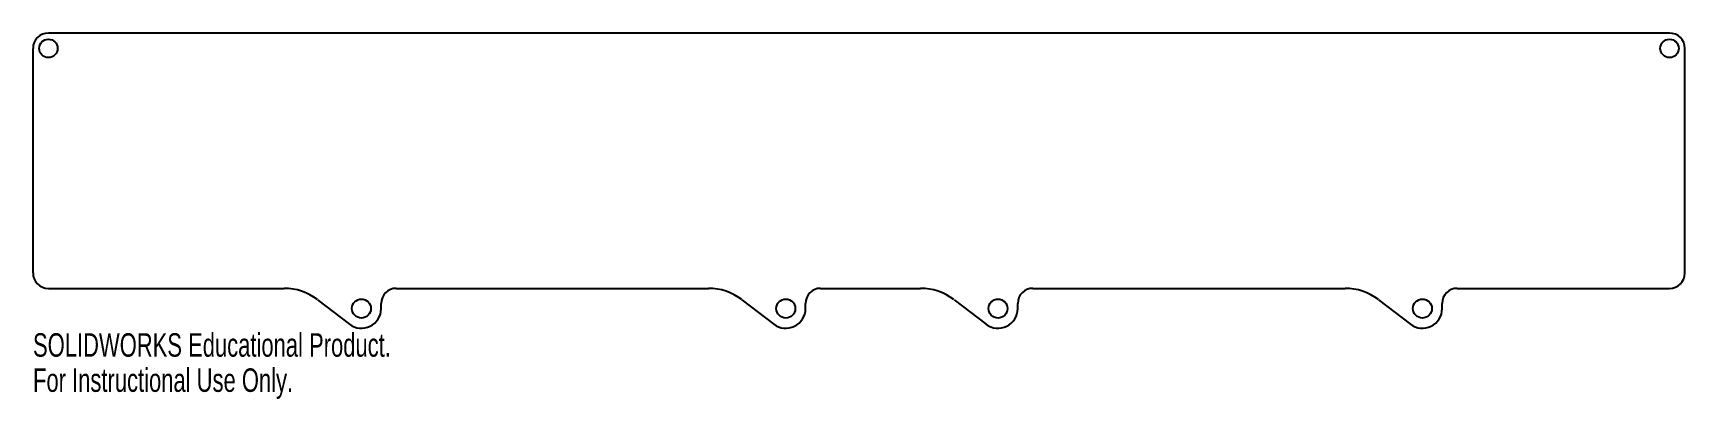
# Model space of a CAD drawing. Header units: inches. Extents: x -14.9 to -1.5, y 9.1 to 12.1.
import ezdxf

# ---------------------------------------------------------------- set-up
doc = ezdxf.new("R2010")
doc.units = ezdxf.units.IN
doc.header["$MEASUREMENT"] = 0
doc.styles.add('SLDTEXTSTYLE0', font='TXT', dxfattribs={"width": 0.7})

msp = doc.modelspace()

# ---------------------------------------------------------------- linework, layer by layer
at = {"color": 7, "linetype": 'Continuous', "lineweight": 25}
for p, q in [((-1.604, 12.112), (-14.744, 12.112)), ((-14.869, 10.167), (-14.869, 11.987)), ((-1.479, 10.167), (-1.479, 11.987)), ((-14.744, 10.042), (-12.834, 10.042)), ((-12.563, 9.95), (-12.304, 9.751)), ((-12.047, 9.878), (-12.047, 9.92)), ((-11.925, 10.042), (-9.394, 10.042)), ((-9.123, 9.95), (-8.864, 9.751)), ((-8.607, 9.878), (-8.607, 9.92)), ((-8.485, 10.042), (-7.674, 10.042)), ((-7.403, 9.95), (-7.144, 9.751)), ((-6.887, 9.878), (-6.887, 9.92)), ((-6.765, 10.042), (-4.234, 10.042)), ((-3.963, 9.95), (-3.704, 9.751)), ((-3.447, 9.878), (-3.447, 9.92)), ((-3.325, 10.042), (-1.604, 10.042))]:
    msp.add_line(p, q, dxfattribs=at)
for centre, radius in [((-14.744, 11.987), 0.0745), ((-1.604, 11.987), 0.0745), ((-12.207, 9.878), 0.077), ((-8.767, 9.878), 0.077), ((-7.047, 9.878), 0.077), ((-3.607, 9.878), 0.077)]:
    msp.add_circle(centre, radius, dxfattribs=at)
for centre, radius, start, end in [((-14.744, 11.987), 0.125, 90, 180), ((-1.604, 11.987), 0.125, 0, 90), ((-14.744, 10.167), 0.125, 180, 270), ((-1.604, 10.167), 0.125, 270, 0), ((-12.834, 9.598), 0.444, 52.5155, 90), ((-11.925, 9.92), 0.122, 90, 180), ((-9.394, 9.598), 0.444, 52.5155, 90), ((-8.485, 9.92), 0.122, 90, 180), ((-7.674, 9.598), 0.444, 52.5155, 90), ((-6.765, 9.92), 0.122, 90, 180), ((-4.234, 9.598), 0.444, 52.5155, 90), ((-3.325, 9.92), 0.122, 90, 180), ((-12.207, 9.878), 0.16, 232.5155, 0), ((-8.767, 9.878), 0.16, 232.5155, 0), ((-7.047, 9.878), 0.16, 232.5155, 0), ((-3.607, 9.878), 0.16, 232.5155, 0)]:
    msp.add_arc(centre, radius, start, end, dxfattribs=at)

# ---------------------------------------------------------------- texts
at = {"color": 7, "linetype": 'Continuous', "char_height": 0.1903, "attachment_point": 1, "style": 'SLDTEXTSTYLE0'}
for s, insert in [('SOLIDWORKS Educational Product.', (-14.869, 9.678)), ('For Instructional Use Only.', (-14.869, 9.393))]:
    msp.add_mtext(s, dxfattribs=dict(at, insert=insert))

doc.saveas('drawing.dxf')
